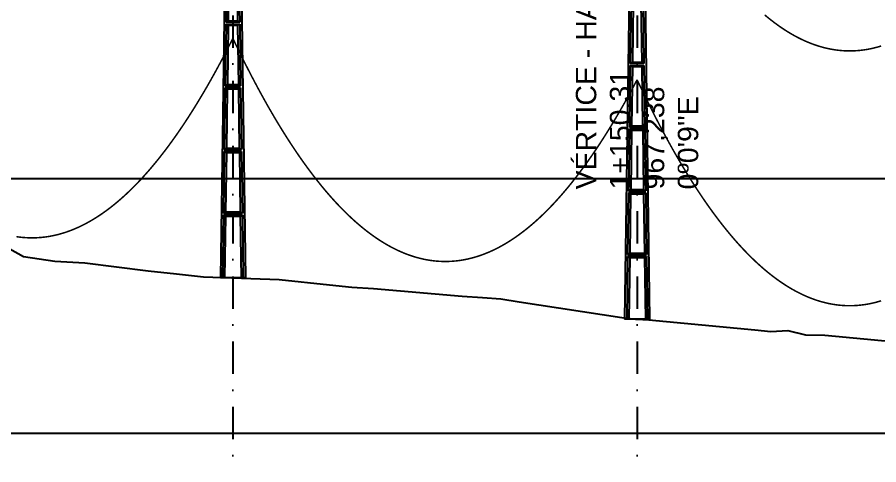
# Model space of a CAD drawing. Header units: metres. Extents: x -121 to 9872, y 3505 to 10721.
# Drawn here: x 1078.7 to 1247.7, y 9643.8 to 9731.7 of the extents above; entities that cross this region are included whole.
import ezdxf

# ---------------------------------------------------------------- set-up
doc = ezdxf.new("R2010")
doc.units = ezdxf.units.M
doc.linetypes.add('DASHDOT', pattern=[25.4, 12.7, -6.35, 0, -6.35])
for name, color, linetype in [('CON-EOL- FO', 101, 'Continuous'), ('CON-EOL- PROJEÇÃO', 22, 'Continuous'), ('Grade', 9, 'Continuous'), ('Ind.Rot', 8, 'DASHDOT'), ('Modelo_CotaTerreno_Perfil', 7, 'Continuous'), ('Perfil - Texto Geral', 7, 'Continuous'), ('POSTE DT', 7, 'Continuous')]:
    doc.layers.add(name, color=color, linetype=linetype)
doc.styles.add('Arial', font='arial.ttf')

# ---------------------------------------------------------------- blocks, each defined once
blk = doc.blocks.new('*U10')
at = {"layer": 'POSTE DT', "extrusion": (0, 1, 0)}
for p, q in [((-3.31, 406.59), (-4.05, 262)), ((-3.31, 406.59), (3.31, 406.59)), ((3.31, 406.59), (4.06, 262)), ((-4.05, 262), (-7.72, 0)), ((-4.05, 262), (-4.05, 262)), ((-2.73, 262), (-3.08, 237.05)), ((-2.73, 262), (2.75, 262)), ((-1.42, 262), (-1.77, 237.57)), ((1.43, 262), (1.77, 237.57)), ((2.75, 262), (3.1, 237.05)), ((4.06, 262), (7.72, 0)), ((-3.1, 235.74), (-3.63, 197.65)), ((3.11, 235.73), (-3.1, 235.74)), ((3.1, 237.05), (-3.08, 237.05)), ((-1.8, 235.21), (-2.32, 198.19)), ((1.8, 235.21), (2.32, 198.19)), ((3.11, 235.73), (3.65, 197.65)), ((-3.65, 196.34), (-4.19, 158.25)), ((-2.35, 195.8), (-2.87, 158.8)), ((2.35, 195.8), (2.87, 158.8)), ((3.66, 196.34), (4.2, 158.25)), ((-4.21, 156.94), (-4.74, 118.85)), ((-2.9, 156.39), (-3.42, 119.41)), ((2.91, 156.39), (3.42, 119.41)), ((4.21, 156.94), (4.75, 118.85)), ((-4.76, 117.54), (-5.29, 79.45)), ((4.77, 117.54), (-4.76, 117.54)), ((4.75, 118.85), (-4.74, 118.85)), ((4.77, 117.54), (5.3, 79.45)), ((-3.46, 116.98), (-3.97, 80.02)), ((3.46, 116.98), (3.98, 80.02)), ((-5.31, 78.14), (-5.85, 40.06)), ((5.32, 78.14), (-5.31, 78.14)), ((5.3, 79.45), (-5.29, 79.45)), ((-4.01, 77.57), (-4.53, 40.63)), ((4.01, 77.57), (4.53, 40.63)), ((5.32, 78.14), (5.85, 40.06)), ((-5.86, 38.74), (-6.41, 0)), ((5.87, 38.74), (-5.86, 38.74)), ((5.85, 40.06), (-5.85, 40.06)), ((-4.56, 38.17), (-5.1, 0)), ((4.56, 38.17), (5.1, 0)), ((5.87, 38.74), (6.41, 0)), ((-6.41, 0), (-7.72, 0)), ((-5.1, 0), (-6.41, 0)), ((5.1, 0), (-5.1, 0)), ((6.41, 0), (5.1, 0)), ((7.72, 0), (6.41, 0))]:
    blk.add_line(p, q, dxfattribs=at)
at = {"layer": 'POSTE DT', "ltscale": 3}
for points in [[(-3.63, 197.65), (3.65, 197.65)], [(-3.65, 196.34), (3.66, 196.34)], [(-4.21, 156.94), (4.21, 156.94)], [(4.2, 158.25), (-4.19, 158.25)]]:
    blk.add_lwpolyline(points, dxfattribs=at)
at = {"layer": 'POSTE DT'}
for points, knots in [([(0.25, 309.94), (0.25, 309.93), (0.25, 309.93), (0.25, 309.92), (0.25, 309.91), (0.25, 309.9), (0.25, 309.89), (0.24, 309.85), (0.22, 309.82), (0.19, 309.77), (0.16, 309.74), (0.11, 309.71), (0.08, 309.7), (0.01, 309.68), (-0.02, 309.68), (-0.08, 309.7), (-0.11, 309.71), (-0.16, 309.74), (-0.18, 309.76), (-0.21, 309.8), (-0.22, 309.82), (-0.24, 309.85), (-0.24, 309.87), (-0.25, 309.89), (-0.25, 309.9), (-0.25, 309.92), (-0.25, 309.92), (-0.25, 309.93), (-0.25, 309.94), (-0.25, 309.95), (-0.25, 309.95), (-0.25, 309.96), (-0.25, 309.97), (-0.24, 310), (-0.23, 310.02), (-0.21, 310.07), (-0.2, 310.09), (-0.15, 310.14), (-0.13, 310.15), (-0.07, 310.18), (-0.03, 310.19), (0.03, 310.19), (0.06, 310.18), (0.12, 310.16), (0.14, 310.14), (0.18, 310.11), (0.2, 310.09), (0.21, 310.06), (0.22, 310.05), (0.23, 310.04), (0.24, 310.01), (0.24, 309.99), (0.25, 309.97), (0.25, 309.96), (0.25, 309.95), (0.25, 309.94), (0.25, 309.94), (0.25, 309.94), (0.25, 309.94)], [-54.728303, -54.728303, -54.728303, -54.728303, -54.309038, -54.309038, -53.647169, -53.647169, -52.532885, -52.532885, -48.86224, -48.86224, -45.282765, -45.282765, -41.52867, -41.52867, -37.867486, -37.867486, -34.454589, -34.454589, -31.301423, -31.301423, -28.48103, -28.48103, -26.961755, -26.961755, -25.7544, -25.7544, -25.136228, -25.136228, -24.64409, -24.64409, -24.094201, -24.094201, -23.191199, -23.191199, -20.494482, -20.494482, -17.342863, -17.342863, -13.645538, -13.645538, -9.835989, -9.835989, -6.296781, -6.296781, -3.005029, -3.005029, 0, 0, 0, 1.527594, 1.527594, 3.697216, 3.697216, 4.489727, 4.489727, 5.01438, 5.01438, 5.095313, 5.095313, 5.095313, 5.095313]), ([(-3.1, 235.74), (-2.88, 235.65), (-2.67, 235.56), (-2.23, 235.39), (-2.02, 235.3), (-1.8, 235.21)], [0.055576, 0.055576, 0.055576, 0.055576, 56.767409, 56.767409, 113.50757, 113.50757, 113.50757, 113.50757]), ([(-1.77, 237.57), (-1.99, 237.49), (-2.21, 237.4), (-2.64, 237.22), (-2.86, 237.14), (-3.08, 237.05)], [0, 0, 0, 0, 56.660495, 56.660495, 113.412826, 113.412826, 113.412826, 113.412826]), ([(-1.8, 235.21), (-1.2, 235.21), (-0.6, 235.21), (0.6, 235.21), (1.2, 235.21), (1.8, 235.21)], [0, 0, 0, 0, 68.567797, 68.567797, 137.136247, 137.136247, 137.136247, 137.136247]), ([(1.77, 237.57), (1.18, 237.57), (0.59, 237.57), (-0.59, 237.57), (-1.18, 237.57), (-1.77, 237.57)], [0, 0, 0, 0, 67.306894, 67.306894, 134.614447, 134.614447, 134.614447, 134.614447]), ([(3.1, 237.05), (2.87, 237.14), (2.65, 237.23), (2.21, 237.4), (1.99, 237.49), (1.77, 237.57)], [0, 0, 0, 0, 56.738948, 56.738948, 113.38731, 113.38731, 113.38731, 113.38731]), ([(1.8, 235.21), (2.02, 235.3), (2.24, 235.38), (2.68, 235.56), (2.89, 235.65), (3.11, 235.73)], [0, 0, 0, 0, 56.845349, 56.845349, 113.599799, 113.599799, 113.599799, 113.599799]), ([(-2.32, 198.19), (-2.54, 198.1), (-2.76, 198.01), (-3.2, 197.83), (-3.41, 197.74), (-3.63, 197.65)], [0, 0, 0, 0, 63.412073, 63.412073, 126.777421, 126.777421, 126.777421, 126.777421]), ([(2.32, 198.19), (1.55, 198.19), (0.77, 198.19), (-0.77, 198.19), (-1.55, 198.19), (-2.32, 198.19)], [0, 0, 0, 0, 88.31008, 88.31008, 176.620652, 176.620652, 176.620652, 176.620652]), ([(3.65, 197.65), (3.43, 197.74), (3.2, 197.83), (2.76, 198.01), (2.54, 198.1), (2.32, 198.19)], [0, 0, 0, 0, 63.488119, 63.488119, 126.880939, 126.880939, 126.880939, 126.880939]), ([(-3.65, 196.34), (-3.43, 196.25), (-3.22, 196.16), (-2.78, 195.98), (-2.57, 195.89), (-2.35, 195.8)], [0.054307, 0.054307, 0.054307, 0.054307, 63.527131, 63.527131, 127.063246, 127.063246, 127.063246, 127.063246]), ([(-2.35, 195.8), (-1.57, 195.8), (-0.78, 195.8), (0.79, 195.8), (1.57, 195.8), (2.35, 195.8)], [0, 0, 0, 0, 89.585713, 89.585713, 179.17191, 179.17191, 179.17191, 179.17191]), ([(2.35, 195.8), (2.57, 195.89), (2.79, 195.98), (3.23, 196.16), (3.45, 196.25), (3.66, 196.34)], [0, 0, 0, 0, 63.60246, 63.60246, 127.109696, 127.109696, 127.109696, 127.109696]), ([(-4.21, 156.94), (-3.99, 156.85), (-3.77, 156.75), (-3.34, 156.57), (-3.12, 156.48), (-2.9, 156.39)], [0.053423, 0.053423, 0.053423, 0.053423, 70.429742, 70.429742, 140.90167, 140.90167, 140.90167, 140.90167]), ([(-2.87, 158.8), (-3.09, 158.71), (-3.31, 158.62), (-3.75, 158.43), (-3.97, 158.34), (-4.19, 158.25)], [0, 0, 0, 0, 70.301707, 70.301707, 140.590947, 140.590947, 140.590947, 140.590947]), ([(-2.9, 156.39), (-1.94, 156.39), (-0.97, 156.39), (0.97, 156.39), (1.94, 156.39), (2.91, 156.39)], [0, 0, 0, 0, 110.60219, 110.60219, 221.20473, 221.20473, 221.20473, 221.20473]), ([(2.87, 158.8), (1.92, 158.8), (0.96, 158.8), (-0.96, 158.8), (-1.91, 158.8), (-2.87, 158.8)], [0, 0, 0, 0, 109.314454, 109.314454, 218.629264, 218.629264, 218.629264, 218.629264]), ([(4.2, 158.25), (3.98, 158.34), (3.76, 158.44), (3.31, 158.62), (3.09, 158.71), (2.87, 158.8)], [0, 0, 0, 0, 70.379198, 70.379198, 140.659718, 140.659718, 140.659718, 140.659718]), ([(2.91, 156.39), (3.12, 156.48), (3.34, 156.57), (3.78, 156.75), (4, 156.85), (4.21, 156.94)], [0, 0, 0, 0, 70.506649, 70.506649, 140.914701, 140.914701, 140.914701, 140.914701]), ([(-4.76, 117.54), (-4.54, 117.45), (-4.32, 117.35), (-3.89, 117.17), (-3.67, 117.07), (-3.46, 116.98)], [0.052784, 0.052784, 0.052784, 0.052784, 77.438432, 77.438432, 154.950301, 154.950301, 154.950301, 154.950301]), ([(-3.42, 119.41), (-3.64, 119.32), (-3.86, 119.23), (-4.3, 119.04), (-4.52, 118.95), (-4.74, 118.85)], [0, 0, 0, 0, 77.299547, 77.299547, 154.618634, 154.618634, 154.618634, 154.618634]), ([(3.42, 119.41), (2.28, 119.41), (1.14, 119.41), (-1.14, 119.41), (-2.28, 119.41), (-3.42, 119.41)], [0, 0, 0, 0, 130.319901, 130.319901, 260.640046, 260.640046, 260.640046, 260.640046]), ([(4.75, 118.85), (4.53, 118.95), (4.31, 119.04), (3.87, 119.23), (3.64, 119.32), (3.42, 119.41)], [0, 0, 0, 0, 77.381597, 77.381597, 154.66183, 154.66183, 154.66183, 154.66183]), ([(3.46, 116.98), (3.68, 117.07), (3.89, 117.17), (4.33, 117.35), (4.55, 117.45), (4.77, 117.54)], [0, 0, 0, 0, 77.520013, 77.520013, 154.938747, 154.938747, 154.938747, 154.938747]), ([(-3.46, 116.98), (-2.3, 116.98), (-1.15, 116.98), (1.15, 116.98), (2.31, 116.98), (3.46, 116.98)], [0, 0, 0, 0, 131.617604, 131.617604, 263.235447, 263.235447, 263.235447, 263.235447]), ([(-3.97, 80.02), (-4.19, 79.93), (-4.41, 79.83), (-4.85, 79.64), (-5.07, 79.55), (-5.29, 79.45)], [0, 0, 0, 0, 84.379671, 84.379671, 168.809376, 168.809376, 168.809376, 168.809376]), ([(3.98, 80.02), (2.65, 80.02), (1.33, 80.02), (-1.32, 80.02), (-2.65, 80.02), (-3.97, 80.02)], [0, 0, 0, 0, 151.326157, 151.326157, 302.652465, 302.652465, 302.652465, 302.652465]), ([(5.3, 79.45), (5.08, 79.55), (4.86, 79.64), (4.42, 79.83), (4.2, 79.93), (3.98, 80.02)], [0, 0, 0, 0, 84.46863, 84.46863, 168.833721, 168.833721, 168.833721, 168.833721]), ([(-5.31, 78.14), (-5.09, 78.05), (-4.88, 77.95), (-4.44, 77.76), (-4.23, 77.67), (-4.01, 77.57)], [0.052308, 0.052308, 0.052308, 0.052308, 84.527725, 84.527725, 169.158824, 169.158824, 169.158824, 169.158824]), ([(-4.01, 77.57), (-2.67, 77.57), (-1.34, 77.57), (1.34, 77.57), (2.67, 77.57), (4.01, 77.57)], [0, 0, 0, 0, 152.632212, 152.632212, 305.264569, 305.264569, 305.264569, 305.264569]), ([(4.01, 77.57), (4.23, 77.67), (4.45, 77.76), (4.88, 77.95), (5.1, 78.05), (5.32, 78.14)], [0, 0, 0, 0, 84.616316, 84.616316, 169.129178, 169.129178, 169.129178, 169.129178]), ([(-5.86, 38.74), (-5.65, 38.65), (-5.43, 38.55), (-5, 38.36), (-4.78, 38.26), (-4.56, 38.17)], [0.026524, 0.026524, 0.026524, 0.026524, 91.679563, 91.679563, 183.466041, 183.466041, 183.466041, 183.466041]), ([(-4.53, 40.63), (-4.75, 40.53), (-4.97, 40.44), (-5.41, 40.25), (-5.63, 40.15), (-5.85, 40.06)], [0, 0, 0, 0, 91.523648, 91.523648, 183.126775, 183.126775, 183.126775, 183.126775]), ([(-4.56, 38.17), (-3.04, 38.17), (-1.52, 38.17), (1.52, 38.17), (3.04, 38.17), (4.56, 38.17)], [0, 0, 0, 0, 173.646192, 173.646192, 347.292451, 347.292451, 347.292451, 347.292451]), ([(4.53, 40.63), (3.02, 40.63), (1.51, 40.63), (-1.51, 40.63), (-3.02, 40.63), (-4.53, 40.63)], [0, 0, 0, 0, 172.33304, 172.33304, 344.666151, 344.666151, 344.666151, 344.666151]), ([(5.85, 40.06), (5.63, 40.15), (5.41, 40.25), (4.97, 40.44), (4.75, 40.53), (4.53, 40.63)], [0, 0, 0, 0, 91.621326, 91.621326, 183.137324, 183.137324, 183.137324, 183.137324]), ([(4.56, 38.17), (4.78, 38.26), (5, 38.36), (5.43, 38.55), (5.65, 38.65), (5.87, 38.74)], [0, 0, 0, 0, 91.776928, 91.776928, 183.448614, 183.448614, 183.448614, 183.448614])]:
    blk.add_open_spline(points, degree=3, knots=knots, dxfattribs=at)

msp = doc.modelspace()

# ---------------------------------------------------------------- linework, layer by layer
at = {"layer": 'CON-EOL- FO', "const_width": 0.3}
for points in [[(1225.345, 9732.102), (1225.713, 9731.793), (1226.081, 9731.492), (1226.449, 9731.197), (1226.817, 9730.909), (1227.186, 9730.628), (1227.554, 9730.354), (1227.922, 9730.087), (1228.29, 9729.826), (1228.658, 9729.573), (1229.026, 9729.326), (1229.395, 9729.087), (1229.763, 9728.854), (1230.131, 9728.628), (1230.499, 9728.409), (1230.867, 9728.197), (1231.235, 9727.992), (1231.604, 9727.794), (1231.972, 9727.602), (1232.34, 9727.418), (1232.708, 9727.24), (1233.076, 9727.07), (1233.444, 9726.906), (1233.812, 9726.749), (1234.181, 9726.599), (1234.549, 9726.456), (1234.917, 9726.32), (1235.285, 9726.191), (1235.653, 9726.068), (1236.021, 9725.953), (1236.39, 9725.844), (1236.758, 9725.742), (1237.126, 9725.647), (1237.494, 9725.559), (1237.862, 9725.478), (1238.23, 9725.404), (1238.599, 9725.337), (1238.967, 9725.276), (1239.335, 9725.223), (1239.703, 9725.176), (1240.071, 9725.136), (1240.439, 9725.103), (1240.808, 9725.077), (1241.176, 9725.058), (1241.544, 9725.046), (1241.912, 9725.041), (1242.28, 9725.042), (1242.648, 9725.05), (1243.016, 9725.066), (1243.385, 9725.088), (1243.753, 9725.117), (1244.121, 9725.153), (1244.489, 9725.196), (1244.857, 9725.246), (1245.225, 9725.302), (1245.594, 9725.366), (1245.962, 9725.436), (1246.33, 9725.513), (1246.698, 9725.597), (1247.066, 9725.688), (1247.434, 9725.786), (1247.803, 9725.891), (1248.171, 9726.003)], [(1225.345, 9732.102), (1225.713, 9731.793), (1226.081, 9731.492), (1226.449, 9731.197), (1226.817, 9730.909), (1227.186, 9730.628), (1227.554, 9730.354), (1227.922, 9730.086), (1228.29, 9729.826), (1228.658, 9729.573), (1229.026, 9729.326), (1229.395, 9729.087), (1229.763, 9728.854), (1230.131, 9728.628), (1230.499, 9728.409), (1230.867, 9728.197), (1231.235, 9727.992), (1231.604, 9727.794), (1231.972, 9727.602), (1232.34, 9727.418), (1232.708, 9727.24), (1233.076, 9727.07), (1233.444, 9726.906), (1233.812, 9726.749), (1234.181, 9726.599), (1234.549, 9726.456), (1234.917, 9726.32), (1235.285, 9726.191), (1235.653, 9726.068), (1236.021, 9725.953), (1236.39, 9725.844), (1236.758, 9725.742), (1237.126, 9725.647), (1237.494, 9725.559), (1237.862, 9725.478), (1238.23, 9725.404), (1238.599, 9725.337), (1238.967, 9725.276), (1239.335, 9725.223), (1239.703, 9725.176), (1240.071, 9725.136), (1240.439, 9725.103), (1240.808, 9725.077), (1241.176, 9725.058), (1241.544, 9725.046), (1241.912, 9725.04), (1242.28, 9725.042), (1242.648, 9725.05), (1243.016, 9725.066), (1243.385, 9725.088), (1243.753, 9725.117), (1244.121, 9725.153), (1244.489, 9725.196), (1244.857, 9725.246), (1245.225, 9725.302), (1245.594, 9725.366), (1245.962, 9725.436), (1246.33, 9725.513), (1246.698, 9725.597), (1247.066, 9725.688), (1247.434, 9725.786), (1247.803, 9725.891), (1248.171, 9726.003)]]:
    msp.add_lwpolyline(points, dxfattribs=at)
at = {"layer": 'CON-EOL- PROJEÇÃO', "const_width": 0.3}
for points in [[(1078.574, 9688.588), (1078.967, 9688.532), (1079.36, 9688.484), (1079.753, 9688.443), (1080.146, 9688.41), (1080.539, 9688.385), (1080.932, 9688.367), (1081.325, 9688.358), (1081.719, 9688.356), (1082.112, 9688.362), (1082.505, 9688.375), (1082.898, 9688.397), (1083.291, 9688.426), (1083.684, 9688.463), (1084.077, 9688.508), (1084.47, 9688.56), (1084.863, 9688.62), (1085.256, 9688.688), (1085.649, 9688.764), (1086.042, 9688.848), (1086.435, 9688.939), (1086.828, 9689.038), (1087.221, 9689.145), (1087.614, 9689.259), (1088.007, 9689.381), (1088.4, 9689.512), (1088.793, 9689.649), (1089.186, 9689.795), (1089.579, 9689.948), (1089.972, 9690.11), (1090.365, 9690.279), (1090.758, 9690.455), (1091.151, 9690.64), (1091.544, 9690.832), (1091.937, 9691.032), (1092.33, 9691.24), (1092.723, 9691.455), (1093.117, 9691.679), (1093.51, 9691.91), (1093.903, 9692.148), (1094.296, 9692.395), (1094.689, 9692.649), (1095.082, 9692.912), (1095.475, 9693.182), (1095.868, 9693.46), (1096.261, 9693.745), (1096.654, 9694.038), (1097.047, 9694.339), (1097.44, 9694.648), (1097.833, 9694.965), (1098.226, 9695.29), (1098.619, 9695.622), (1099.012, 9695.962), (1099.405, 9696.31), (1099.798, 9696.665), (1100.191, 9697.029), (1100.584, 9697.4), (1100.977, 9697.779), (1101.37, 9698.166), (1101.763, 9698.56), (1102.156, 9698.963), (1102.549, 9699.373), (1102.942, 9699.791), (1103.335, 9700.217), (1103.728, 9700.65), (1104.122, 9701.092), (1104.515, 9701.541), (1104.908, 9701.998), (1105.301, 9702.463), (1105.694, 9702.936), (1106.087, 9703.416), (1106.48, 9703.905), (1106.873, 9704.401), (1107.266, 9704.905), (1107.659, 9705.416), (1108.052, 9705.936), (1108.445, 9706.463), (1108.838, 9706.999), (1109.231, 9707.542), (1109.624, 9708.093), (1110.017, 9708.652), (1110.41, 9709.218), (1110.803, 9709.793), (1111.196, 9710.375), (1111.589, 9710.965), (1111.982, 9711.563), (1112.375, 9712.169), (1112.768, 9712.783), (1113.161, 9713.405), (1113.554, 9714.034), (1113.947, 9714.671), (1114.34, 9715.316), (1114.733, 9715.969), (1115.126, 9716.63), (1115.52, 9717.299), (1115.913, 9717.976), (1116.306, 9718.66), (1116.699, 9719.353), (1117.092, 9720.053), (1117.485, 9720.761), (1117.878, 9721.477), (1118.271, 9722.201), (1118.664, 9722.933), (1119.057, 9723.673), (1119.45, 9724.42), (1119.843, 9725.176), (1120.236, 9725.939), (1120.629, 9726.711), (1121.022, 9727.49)], [(1121.022, 9727.49), (1121.416, 9726.662), (1121.811, 9725.842), (1122.205, 9725.03), (1122.6, 9724.227), (1122.994, 9723.431), (1123.389, 9722.643), (1123.783, 9721.863), (1124.178, 9721.091), (1124.572, 9720.327), (1124.967, 9719.571), (1125.361, 9718.823), (1125.756, 9718.082), (1126.15, 9717.35), (1126.545, 9716.626), (1126.939, 9715.91), (1127.333, 9715.201), (1127.728, 9714.501), (1128.122, 9713.808), (1128.517, 9713.124), (1128.911, 9712.447), (1129.306, 9711.779), (1129.7, 9711.118), (1130.095, 9710.465), (1130.489, 9709.82), (1130.884, 9709.183), (1131.278, 9708.554), (1131.673, 9707.933), (1132.067, 9707.32), (1132.462, 9706.714), (1132.856, 9706.117), (1133.25, 9705.527), (1133.645, 9704.946), (1134.039, 9704.372), (1134.434, 9703.806), (1134.828, 9703.248), (1135.223, 9702.698), (1135.617, 9702.156), (1136.012, 9701.622), (1136.406, 9701.096), (1136.801, 9700.577), (1137.195, 9700.067), (1137.59, 9699.564), (1137.984, 9699.069), (1138.379, 9698.582), (1138.773, 9698.103), (1139.168, 9697.632), (1139.562, 9697.169), (1139.956, 9696.713), (1140.351, 9696.266), (1140.745, 9695.826), (1141.14, 9695.394), (1141.534, 9694.97), (1141.929, 9694.554), (1142.323, 9694.146), (1142.718, 9693.745), (1143.112, 9693.353), (1143.507, 9692.968), (1143.901, 9692.591), (1144.296, 9692.222), (1144.69, 9691.861), (1145.085, 9691.508), (1145.479, 9691.163), (1145.873, 9690.825), (1146.268, 9690.495), (1146.662, 9690.173), (1147.057, 9689.859), (1147.451, 9689.553), (1147.846, 9689.255), (1148.24, 9688.964), (1148.635, 9688.682), (1149.029, 9688.407), (1149.424, 9688.14), (1149.818, 9687.88), (1150.213, 9687.629), (1150.607, 9687.386), (1151.002, 9687.15), (1151.396, 9686.922), (1151.79, 9686.702), (1152.185, 9686.49), (1152.579, 9686.286), (1152.974, 9686.089), (1153.368, 9685.9), (1153.763, 9685.719), (1154.157, 9685.547), (1154.552, 9685.381), (1154.946, 9685.224), (1155.341, 9685.074), (1155.735, 9684.933), (1156.13, 9684.799), (1156.524, 9684.673), (1156.919, 9684.554), (1157.313, 9684.444), (1157.707, 9684.341), (1158.102, 9684.246), (1158.496, 9684.159), (1158.891, 9684.08), (1159.285, 9684.009), (1159.68, 9683.945), (1160.074, 9683.89), (1160.469, 9683.842), (1160.863, 9683.802), (1161.258, 9683.769), (1161.652, 9683.745), (1162.047, 9683.728), (1162.441, 9683.719), (1162.836, 9683.718), (1163.23, 9683.725), (1163.625, 9683.74), (1164.019, 9683.762), (1164.413, 9683.793), (1164.808, 9683.831), (1165.202, 9683.877), (1165.597, 9683.93), (1165.991, 9683.992), (1166.386, 9684.061), (1166.78, 9684.138), (1167.175, 9684.224), (1167.569, 9684.316), (1167.964, 9684.417), (1168.358, 9684.525), (1168.753, 9684.642), (1169.147, 9684.766), (1169.542, 9684.898), (1169.936, 9685.038), (1170.33, 9685.185), (1170.725, 9685.341), (1171.119, 9685.504), (1171.514, 9685.675), (1171.908, 9685.854), (1172.303, 9686.04), (1172.697, 9686.235), (1173.092, 9686.437), (1173.486, 9686.647), (1173.881, 9686.866), (1174.275, 9687.091), (1174.67, 9687.325), (1175.064, 9687.567), (1175.459, 9687.816), (1175.853, 9688.073), (1176.247, 9688.338), (1176.642, 9688.611), (1177.036, 9688.892), (1177.431, 9689.18), (1177.825, 9689.477), (1178.22, 9689.781), (1178.614, 9690.093), (1179.009, 9690.413), (1179.403, 9690.74), (1179.798, 9691.076), (1180.192, 9691.42), (1180.587, 9691.771), (1180.981, 9692.13), (1181.376, 9692.497), (1181.77, 9692.872), (1182.164, 9693.254), (1182.559, 9693.645), (1182.953, 9694.043), (1183.348, 9694.45), (1183.742, 9694.864), (1184.137, 9695.286), (1184.531, 9695.716), (1184.926, 9696.153), (1185.32, 9696.599), (1185.715, 9697.052), (1186.109, 9697.514), (1186.504, 9697.983), (1186.898, 9698.46), (1187.293, 9698.945), (1187.687, 9699.438), (1188.082, 9699.938), (1188.476, 9700.447), (1188.87, 9700.963), (1189.265, 9701.488), (1189.659, 9702.02), (1190.054, 9702.56), (1190.448, 9703.108), (1190.843, 9703.664), (1191.237, 9704.228), (1191.632, 9704.799), (1192.026, 9705.379), (1192.421, 9705.967), (1192.815, 9706.562), (1193.21, 9707.165), (1193.604, 9707.776), (1193.999, 9708.396), (1194.393, 9709.023), (1194.787, 9709.658), (1195.182, 9710.3), (1195.576, 9710.951), (1195.971, 9711.61), (1196.365, 9712.277), (1196.76, 9712.951), (1197.154, 9713.634), (1197.549, 9714.324), (1197.943, 9715.023), (1198.338, 9715.729), (1198.732, 9716.443), (1199.127, 9717.166), (1199.521, 9717.896), (1199.916, 9718.634), (1200.31, 9719.38)], [(1200.31, 9719.38), (1200.678, 9718.598), (1201.046, 9717.823), (1201.414, 9717.054), (1201.783, 9716.293), (1202.151, 9715.539), (1202.519, 9714.792), (1202.887, 9714.052), (1203.255, 9713.319), (1203.623, 9712.593), (1203.992, 9711.874), (1204.36, 9711.162), (1204.728, 9710.457), (1205.096, 9709.759), (1205.464, 9709.068), (1205.832, 9708.384), (1206.201, 9707.707), (1206.569, 9707.037), (1206.937, 9706.374), (1207.305, 9705.718), (1207.673, 9705.069), (1208.041, 9704.427), (1208.41, 9703.792), (1208.778, 9703.164), (1209.146, 9702.543), (1209.514, 9701.929), (1209.882, 9701.322), (1210.25, 9700.722), (1210.618, 9700.129), (1210.987, 9699.543), (1211.355, 9698.963), (1211.723, 9698.391), (1212.091, 9697.826), (1212.459, 9697.268), (1212.827, 9696.716), (1213.196, 9696.172), (1213.564, 9695.635), (1213.932, 9695.104), (1214.3, 9694.581), (1214.668, 9694.064), (1215.036, 9693.555), (1215.405, 9693.052), (1215.773, 9692.556), (1216.141, 9692.067), (1216.509, 9691.586), (1216.877, 9691.111), (1217.245, 9690.643), (1217.613, 9690.182), (1217.982, 9689.728), (1218.35, 9689.281), (1218.718, 9688.841), (1219.086, 9688.407), (1219.454, 9687.981), (1219.822, 9687.562), (1220.191, 9687.149), (1220.559, 9686.744), (1220.927, 9686.345), (1221.295, 9685.954), (1221.663, 9685.569), (1222.031, 9685.191), (1222.4, 9684.82), (1222.768, 9684.456), (1223.136, 9684.099), (1223.504, 9683.749), (1223.872, 9683.406), (1224.24, 9683.069), (1224.609, 9682.74), (1224.977, 9682.418), (1225.345, 9682.102), (1225.713, 9681.793), (1226.081, 9681.492), (1226.449, 9681.197), (1226.817, 9680.909), (1227.186, 9680.628), (1227.554, 9680.354), (1227.922, 9680.086), (1228.29, 9679.826), (1228.658, 9679.573), (1229.026, 9679.326), (1229.395, 9679.087), (1229.763, 9678.854), (1230.131, 9678.628), (1230.499, 9678.409), (1230.867, 9678.197), (1231.235, 9677.992), (1231.604, 9677.794), (1231.972, 9677.602), (1232.34, 9677.418), (1232.708, 9677.24), (1233.076, 9677.07), (1233.444, 9676.906), (1233.812, 9676.749), (1234.181, 9676.599), (1234.549, 9676.456), (1234.917, 9676.32), (1235.285, 9676.191), (1235.653, 9676.068), (1236.021, 9675.953), (1236.39, 9675.844), (1236.758, 9675.742), (1237.126, 9675.647), (1237.494, 9675.559), (1237.862, 9675.478), (1238.23, 9675.404), (1238.599, 9675.337), (1238.967, 9675.276), (1239.335, 9675.223), (1239.703, 9675.176), (1240.071, 9675.136), (1240.439, 9675.103), (1240.808, 9675.077), (1241.176, 9675.058), (1241.544, 9675.046), (1241.912, 9675.04), (1242.28, 9675.042), (1242.648, 9675.05), (1243.016, 9675.066), (1243.385, 9675.088), (1243.753, 9675.117), (1244.121, 9675.153), (1244.489, 9675.196), (1244.857, 9675.246), (1245.225, 9675.302), (1245.594, 9675.366), (1245.962, 9675.436), (1246.33, 9675.513), (1246.698, 9675.597), (1247.066, 9675.688), (1247.434, 9675.786), (1247.803, 9675.891), (1248.171, 9676.003)]]:
    msp.add_lwpolyline(points, dxfattribs=at)
at = {"layer": 'Grade'}
for points in [[(0, 9700), (9859.453, 9700)], [(0, 9650), (9859.453, 9650)]]:
    msp.add_lwpolyline(points, dxfattribs=at)
at = {"layer": 'Ind.Rot', "linetype": 'DASHDOT', "ltscale": 0.5}
for points in [[(1121.022, 10500), (1121.022, 8300)], [(1200.31, 10500), (1200.31, 8300)]]:
    msp.add_lwpolyline(points, dxfattribs=at)
at = {"layer": 'Modelo_CotaTerreno_Perfil', "linetype": 'Continuous', "lineweight": -3}
msp.add_lwpolyline([(1073.45, 9688.271), (1079.974, 9684.707), (1086.075, 9683.749), (1091.999, 9683.468), (1104.419, 9681.878), (1109.965, 9681.273), (1115.247, 9680.69), (1130.088, 9680.177), (1139.958, 9679.117), (1144.327, 9678.677), (1148.626, 9678.392), (1166.013, 9676.932), (1169.961, 9676.619), (1173.585, 9676.398), (1177.187, 9675.786), (1197.283, 9672.695), (1199.976, 9672.406), (1200.233, 9672.39), (1202.628, 9672.243), (1223.382, 9670.301), (1226.526, 9669.965), (1229.865, 9670.143), (1233.314, 9669.344), (1237.132, 9669.265), (1255.89, 9667.492)], dxfattribs=at)

# ---------------------------------------------------------------- block references
at = {"layer": 'POSTE DT', "xscale": 0.3172702451939489, "yscale": 0.3172702451939489, "zscale": 0.3172702451939489}
for p in [(1121.022, 9680.49), (1200.31, 9672.38)]:
    msp.add_blockref('*U10', p, dxfattribs=at)

# ---------------------------------------------------------------- texts
at = {"layer": 'Perfil - Texto Geral', "linetype": 'ByBlock', "insert": (1200.326, 9697.854), "char_height": 4, "width": 43.81409, "attachment_point": 4, "rotation": 90, "style": 'Arial'}
msp.add_mtext("VÉRTICE - HA06\\P1+150.31\\P967,238\\P0º0'9''E", dxfattribs=at)

doc.saveas('drawing.dxf')
